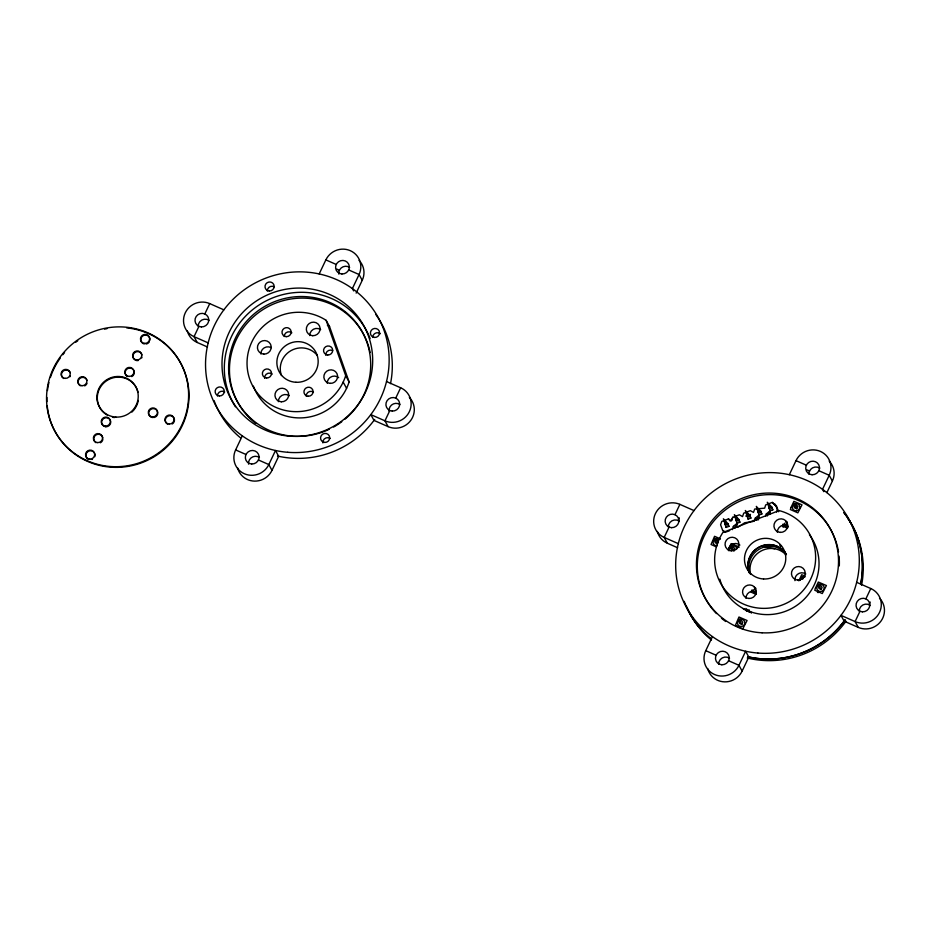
<?xml version="1.0" encoding="UTF-8"?>
<svg xmlns="http://www.w3.org/2000/svg" width="931" height="931" viewBox="0 0 931 931"><rect width="100%" height="100%" fill="white"/><g stroke="black" fill="none" stroke-linecap="round" stroke-linejoin="round"><path stroke-width="1.4" d="M736.793 526.818L737.154 523.269L735.455 516.67L739.912 522.233L737.154 523.269L733.372 526.376L732.348 529.634M758.753 518.555L759.102 515.006L757.403 508.396L761.872 513.959L759.102 515.006L755.32 518.101L754.308 521.372M769.728 514.424L770.077 510.875L768.389 504.265L772.846 509.827L770.077 510.875L766.306 513.97L765.619 516.146M769.576 514.354L770.077 510.875L767.295 502.251L771.857 507.127L772.846 509.827M747.023 611.19L746.301 610.631L747.081 611.19M751.794 590.068L751.142 592.174L756.123 594.362M783.146 527.19L782.54 526.073L783.18 523.967M778.572 511.736L776.501 506.08L772.334 502.391L765.678 504.905L764.665 508.163L754.704 509.036L753.482 512.422L750.374 510.665L743.718 513.167L742.542 516.612L739.4 514.796L732.744 517.299L731.522 520.685L728.426 518.928L721.769 521.43L720.594 524.781L722.642 530.379L724.539 532.334M776.605 512.015L777.28 509.839M818.221 592.582L817.616 592.337M731.382 520.673L732.744 517.299M818 592.477L817.418 592.069M728.286 549.732L731.149 543.623L739.261 547.114M798.845 580.828L801.707 574.73L805.187 576.219M717.394 543.716L715.66 540.539L716.346 539.061L714.973 538.316L714.24 539.701L715.311 542.796L717.394 543.716L718.371 541.644L716.346 539.061M732.953 546.381L734.966 548.964L733.989 551.036L732.266 547.859L732.953 546.381L731.568 545.636L730.847 547.021L731.917 550.116M741.798 624.422L740.075 621.245L740.762 619.767L739.389 619.022L738.655 620.418L739.726 623.502L741.798 624.422L742.787 622.35L740.762 619.767M796.727 508.745L795.004 505.568L795.691 504.102L794.318 503.345L793.584 504.742L794.655 507.837L796.727 508.745L797.716 506.685L795.691 504.102M821.142 589.451L819.42 586.286L820.106 584.808L818.721 584.051L818 585.448L819.071 588.543L821.142 589.451L822.12 587.391L820.106 584.808M198.943 326.327L194.044 336.661L197.209 342.468L207.485 346.995M204.832 313.933L209.731 303.611L223.859 309.837M237.556 467.769A18.48 17.945 -28.6 0 0 271.992 470.364L278.66 456.295L275.495 450.488L268.826 464.557A18.48 17.945 -28.6 0 1 244.376 473.763A18.48 17.945 -28.6 0 1 235.624 449.917L242.293 435.859M319.182 273.947L325.862 259.889A18.48 17.945 -28.6 0 1 350.312 250.683A18.48 17.945 -28.6 0 1 359.063 274.517L362.229 280.324L356.154 293.114M389.856 410.501L384.945 420.824L388.111 426.631A18.48 17.945 -28.6 0 0 409.361 397.444M395.733 398.107L400.644 387.773L386.516 381.547M669.086 527.086L664.175 537.42L667.341 543.227L677.617 547.754M674.975 514.692L679.874 504.369L694.002 510.595M678.14 520.499L679.362 517.915M707.688 668.528A18.48 17.945 -28.6 0 0 742.123 671.111L748.803 657.053L745.638 651.246L738.958 665.304A18.48 17.945 -28.6 0 1 714.508 674.51A18.48 17.945 -28.6 0 1 705.756 650.676L712.436 636.606M789.325 474.705L796.005 460.636A18.48 17.945 -28.6 0 1 820.444 451.43A18.48 17.945 -28.6 0 1 829.207 475.276L832.372 481.083L826.903 492.592M859.988 611.26L855.089 621.582L858.254 627.389A18.48 17.945 -28.6 0 0 879.504 598.191M865.877 598.866L870.776 588.532L856.648 582.306M869.042 604.673L870.264 602.089M768.052 514.68L770.077 510.875M780.469 545.717L781.307 546.334M742.926 628.518L747.081 620.5L738.97 617.009L735.455 625.225L743.322 629.24M746.487 610.701L746.441 610.783M781.295 546.288L780.562 545.845M749.059 612.074L749.758 612.121L749.141 611.83M737.829 527.249L744.765 522.722L752.946 521.558M725.179 524.7L727.949 523.664L728.938 526.364L726.168 527.4L723.387 518.776L727.949 523.664M733.372 526.376L734.873 528.18L737.154 523.269L736.153 520.569L738.923 519.533L739.912 522.233M747.139 516.437L749.897 515.402L750.898 518.09L748.128 519.137L745.335 510.514L749.897 515.402M758.625 519.742L756.833 519.917L759.102 515.006L758.113 512.306L760.883 511.259L761.872 513.959M769.087 508.175L771.857 507.127M729.695 530.635L725.703 532.136L722.642 530.379M745.731 516.065L750.502 514.378M763.28 546.578L774.697 548.755M745.3 610.259L745.545 610.294M720.35 538.793L714.554 536.303L711.04 544.507L716.02 546.706M796.005 460.636L806.374 465.209M818.826 470.702L829.207 475.276L822.527 489.345L823.795 491.661M806.944 469.876L809.539 471.016M325.862 259.889L336.231 264.462M348.683 269.943L359.063 274.517L352.384 288.587L353.652 290.903M336.813 269.117L339.396 270.269M795.633 505.766L797.716 506.685M782.54 526.073L787.51 528.273M678.303 543.646L664.175 537.42A18.48 17.945 -28.6 0 1 655.424 513.575A18.48 17.945 -28.6 0 1 679.874 504.369M858.254 627.389L844.126 621.163L840.961 615.356L855.089 621.582A18.48 17.945 -28.6 0 0 879.539 612.377A18.48 17.945 -28.6 0 0 870.776 588.532M208.172 342.887L194.044 336.661A18.48 17.945 -28.6 0 1 185.281 312.816A18.48 17.945 -28.6 0 1 209.731 303.611M388.111 426.631L373.983 420.405L370.817 414.598L384.945 420.824A18.48 17.945 -28.6 0 0 409.396 411.618A18.48 17.945 -28.6 0 0 400.644 387.773M705.756 650.676L716.137 655.249M728.589 660.731L738.958 665.304L742.123 671.111M235.624 449.917L245.993 454.491M258.446 459.984L268.826 464.557L271.992 470.364M774.848 505.265L776.501 506.08M793.584 504.742L795.004 505.568M787.161 522.093L785.741 521.267L786.811 524.362M818 585.448L819.42 586.286M730.847 547.021L732.266 547.859M714.24 539.701L715.66 540.539M755.774 588.194L754.354 587.368L755.425 590.452M738.655 620.418L740.075 621.245M760.883 511.259L756.321 506.383L758.113 512.306M738.923 519.533L734.361 514.645L736.153 520.569M772.334 502.391L774.01 504.311M728.426 518.928L730.276 521.162M750.898 518.09L746.429 512.539L748.128 519.137M728.938 526.364L724.469 520.801L726.168 527.4M766.306 513.97L767.377 515.949M755.32 518.101L756.403 520.08M719.477 538.537L719.907 539.317M751.375 613.11L750.77 611.993L743.299 608.699L743.694 609.421M326.153 320.345L345.704 375.682A50.833 49.355 -28.6 0 1 277.694 408.139A50.833 49.355 -28.6 0 1 253.29 339.082A50.833 49.355 -28.6 0 1 326.153 320.345L329.562 326.595L349.102 381.919A50.833 49.355 -28.6 0 1 301.935 417.868A50.833 49.355 -28.6 0 1 253.383 386.109M345.704 375.682L349.102 381.919M343.178 382.094L346.576 388.343M775.209 504.195L777.49 509.757M327.386 325.245A50.833 49.355 -28.6 0 1 329.562 326.595M281.476 375.53A20.796 20.191 -28.6 0 1 291.066 350.591A20.796 20.191 -28.6 0 1 317.343 355.479M264.66 378.323A4.62 4.492 -28.6 0 1 272.236 374.134M284.234 336.545A4.62 4.492 -28.6 0 1 291.857 332.809M306.183 396.117A4.62 4.492 -28.6 0 1 313.456 392.114M325.827 355.328A4.62 4.492 -28.6 0 1 332.704 350.65M278.357 401.668A6.936 6.726 -28.6 0 1 289.262 395.663M327.247 383.258A6.936 6.726 -28.6 0 1 338.675 377.649M309.744 335.567A6.936 6.726 -28.6 0 1 320.648 329.574M260.843 353.978A6.936 6.726 -28.6 0 1 271.212 347.647M126.697 327.875A71.512 69.441 -28.6 0 1 188.9 399.236A71.512 69.441 -28.6 0 1 119.599 467.292A71.512 69.441 -28.6 0 1 47.237 405.916M46.946 401.657A71.512 69.441 -28.6 0 1 46.922 397.456M47.446 390.543A71.512 69.441 -28.6 0 1 48.936 382.548M50.39 377.474A71.512 69.441 -28.6 0 1 60.317 357.97M62.796 354.723A71.512 69.441 -28.6 0 1 64.553 352.64M75.795 342.201A71.512 69.441 -28.6 0 1 77.762 340.781M104.598 329.12A71.512 69.441 -28.6 0 1 107.007 328.655M88.515 459.414A4.62 4.492 -28.6 0 1 86.269 453.583A4.62 4.492 -28.6 0 1 92.192 451.058A4.62 4.492 -28.6 0 1 94.787 456.737M92.46 459.309A4.62 4.492 -28.6 0 1 92.029 459.507M152.486 417.577A4.62 4.492 -28.6 0 1 149.414 410.687A4.62 4.492 -28.6 0 1 157.118 410.606A4.62 4.492 -28.6 0 1 153.859 417.554M167.545 424.14A4.62 4.492 -28.6 0 1 166.346 417.391A4.62 4.492 -28.6 0 1 173.352 417.146A4.62 4.492 -28.6 0 1 172.27 423.977M138.172 360.576A4.62 4.492 -28.6 0 1 133.017 356.992A4.62 4.492 -28.6 0 1 136.601 351.72A4.62 4.492 -28.6 0 1 142.001 354.932M141.978 357.167A4.62 4.492 -28.6 0 1 141.687 357.946M144.235 343.97A4.62 4.492 -28.6 0 1 140.93 338.663A4.62 4.492 -28.6 0 1 146.295 335.125A4.62 4.492 -28.6 0 1 149.938 340.199M149.367 341.77A4.62 4.492 -28.6 0 1 146.039 344.028M80.345 385.818A4.62 4.492 -28.6 0 1 79.752 378.463A4.62 4.492 -28.6 0 1 87.002 380.244M86.99 383.316A4.62 4.492 -28.6 0 1 84.663 385.888M63.692 378.498A4.62 4.492 -28.6 0 1 63.099 371.132A4.62 4.492 -28.6 0 1 70.349 372.912M70.337 375.996A4.62 4.492 -28.6 0 1 69.976 376.741M95.998 442.714A4.62 4.492 -28.6 0 1 95.777 435.068A4.62 4.492 -28.6 0 1 102.876 438.036M102.852 439.385A4.62 4.492 -28.6 0 1 100.315 442.784M127.407 376.531A4.62 4.492 -28.6 0 1 126.313 369.654A4.62 4.492 -28.6 0 1 133.401 369.782A4.62 4.492 -28.6 0 1 131.713 376.613M107.309 415.133A20.796 20.191 -28.6 0 1 105.773 381.326A20.796 20.191 -28.6 0 1 138.056 392.312M138.3 400.446A20.796 20.191 -28.6 0 1 131.911 412.084M114.397 417.565A20.796 20.191 -28.6 0 1 112.476 417.181M197.209 342.468A18.48 17.945 -28.6 0 1 187.212 330.68M198.175 326.35A6.936 6.726 -28.6 0 1 209.079 320.345M359.029 260.343A18.48 17.945 -28.6 0 1 362.229 280.324M338.803 274.098A6.936 6.726 -28.6 0 1 349.649 267.418M389.135 411.199A6.936 6.726 -28.6 0 1 399.981 404.52M375.612 314.259A92.413 89.748 -28.6 0 1 390.508 383.653M374.693 419.439A92.413 89.748 -28.6 0 1 277.508 456.039M240.489 437.838A92.413 89.748 -28.6 0 1 214.072 400.574M248.565 464.138A6.936 6.726 -28.6 0 1 259.412 457.447M329.26 429.261A71.512 69.441 -28.6 0 1 228.607 367.733A71.512 69.441 -28.6 0 1 330.063 302.54A71.512 69.441 -28.6 0 1 344.982 419.171M341.793 421.696A71.512 69.441 -28.6 0 1 333.624 427.015M255.722 423.372A71.512 69.441 -28.6 0 1 263.741 309.104A71.512 69.441 -28.6 0 1 370.142 352.5M267.313 291.019A4.62 4.492 -28.6 0 1 274.226 286.795M372.726 337.476A4.62 4.492 -28.6 0 1 380.337 333.729M322.906 442.912A4.62 4.492 -28.6 0 1 330.144 438.443M217.447 395.978A4.62 4.492 -28.6 0 1 224.72 391.986M235.427 406.766A75.83 73.642 -28.6 0 1 266.499 300.69A75.83 73.642 -28.6 0 1 370.131 338.558M847.641 518.125A92.355 89.69 -28.6 0 1 861.582 585.215M846 621.21A92.355 89.69 -28.6 0 1 747.279 657.996M711.412 640.028A92.355 89.69 -28.6 0 1 686.845 607.221M843.823 512.55A92.355 89.69 -28.6 0 1 860.744 583.667M845.15 619.662A92.355 89.69 -28.6 0 1 747.674 656.739A92.413 89.748 -28.6 0 0 844.836 620.197M711.552 639.271A92.355 89.69 -28.6 0 1 686.007 605.674M750.665 574.427A20.796 20.191 -28.6 0 1 760.732 551.187A20.796 20.191 -28.6 0 1 785.822 554.632M818.815 592.163A3.701 3.584 -28.6 0 1 817.849 590.708M800.229 580.35A3.701 3.584 -28.6 0 1 804.861 577.092M749.886 573.589A20.796 20.191 -28.6 0 1 760.173 548.662A20.796 20.191 -28.6 0 1 786.439 554.608M749.548 573.356A20.796 20.191 -28.6 0 1 759.324 547.114A20.796 20.191 -28.6 0 1 786.369 554.236M749.292 609.956A3.701 3.584 -28.6 0 1 745.975 608.49M750.142 611.504A3.701 3.584 -28.6 0 1 746.813 610.038M756.379 593.431A3.701 3.584 -28.6 0 1 753.179 589.591M754.61 589.474A3.701 3.584 -28.6 0 1 755.285 588.706M788.022 527.353A3.701 3.584 -28.6 0 1 784.6 523.245M785.403 525.538A3.701 3.584 -28.6 0 1 785.45 524.793M780.259 545.322A3.701 3.584 -28.6 0 1 779.771 545.159M729.857 550.733A3.701 3.584 -28.6 0 1 732.406 546.02A3.701 3.584 -28.6 0 1 736.945 548.731M717.289 545.729A3.701 3.584 -28.6 0 1 713.227 541.19A3.701 3.584 -28.6 0 1 719.256 539.48M809.435 534.79A50.833 49.355 -28.6 0 1 790.338 609.2A50.833 49.355 -28.6 0 1 719.814 579.163M749.083 572.228A20.796 20.191 -28.6 0 1 758.672 547.288A20.796 20.191 -28.6 0 1 784.949 552.176M745.964 598.365A6.936 6.726 -28.6 0 1 756.333 592.035M728.449 550.675A6.936 6.726 -28.6 0 1 739.877 545.066M777.35 532.264A6.936 6.726 -28.6 0 1 788.254 526.271M794.911 580.641A6.936 6.726 -28.6 0 1 805.769 573.95M844.161 512.888A92.413 89.748 -28.6 0 1 860.651 584.412M710.621 638.596A92.413 89.748 -28.6 0 1 684.215 601.333M859.22 611.271A6.936 6.726 -28.6 0 1 870.124 605.266M829.172 461.089A18.48 17.945 -28.6 0 1 832.372 481.083M808.888 474.17A6.936 6.726 -28.6 0 1 819.792 468.165M668.307 527.109A6.936 6.726 -28.6 0 1 679.223 521.104M667.341 543.227A18.48 17.945 -28.6 0 1 657.356 531.426M718.639 664.21A6.936 6.726 -28.6 0 1 729.555 658.205M716.474 613.576A71.512 69.441 -28.6 0 1 737.108 502.519A71.512 69.441 -28.6 0 1 838.494 551.85M839.052 556.086A71.512 69.441 -28.6 0 1 839.308 565.943M725.703 621.501A71.512 69.441 -28.6 0 1 721.478 618.219M791.024 507.442L790.384 509.548L797.855 512.841L802.01 504.835L793.899 501.332L791.024 507.442M815.44 588.148L814.8 590.254L822.259 593.547L826.425 585.541L818.302 582.038L815.44 588.148M803.5 577.488L802.813 578.966L801.393 578.128L802.126 576.731L803.5 577.488M779.107 510.584L722.875 532.497A50.833 49.355 -28.6 0 0 741.832 603.311A50.833 49.355 -28.6 0 0 812.03 575.963A50.833 49.355 -28.6 0 0 779.107 510.584M295.953 382.28A20.796 20.191 -28.6 0 0 316.144 352.733A20.796 20.191 -28.6 0 0 280.475 350.906A20.796 20.191 -28.6 0 0 295.953 382.28M266.603 377.986A4.62 4.492 -28.6 0 0 271.096 371.411A4.62 4.492 -28.6 0 0 263.159 371.015A4.62 4.492 -28.6 0 0 266.603 377.986M286.224 336.661A4.62 4.492 -28.6 0 0 290.716 330.098A4.62 4.492 -28.6 0 0 282.78 329.69A4.62 4.492 -28.6 0 0 286.224 336.661M308.161 396.234A4.62 4.492 -28.6 0 0 312.653 389.658A4.62 4.492 -28.6 0 0 304.728 389.263A4.62 4.492 -28.6 0 0 308.161 396.234M327.77 354.979A4.62 4.492 -28.6 0 0 332.262 348.415A4.62 4.492 -28.6 0 0 324.337 348.008A4.62 4.492 -28.6 0 0 327.77 354.979M281.302 401.785A6.936 6.726 -28.6 0 0 288.04 391.939A6.936 6.726 -28.6 0 0 276.146 391.334A6.936 6.726 -28.6 0 0 281.302 401.785M330.202 383.374A6.936 6.726 -28.6 0 0 336.929 373.529A6.936 6.726 -28.6 0 0 325.047 372.924A6.936 6.726 -28.6 0 0 330.202 383.374M312.7 335.695A6.936 6.726 -28.6 0 0 319.426 325.838A6.936 6.726 -28.6 0 0 307.533 325.233A6.936 6.726 -28.6 0 0 312.7 335.695M263.799 354.106A6.936 6.726 -28.6 0 0 270.537 344.249A6.936 6.726 -28.6 0 0 258.643 343.644A6.936 6.726 -28.6 0 0 263.799 354.106M112.162 466.617A71.512 69.441 -28.6 0 0 181.626 364.999A71.512 69.441 -28.6 0 0 58.944 358.749A71.512 69.441 -28.6 0 0 112.162 466.617M89.772 459.134A4.62 4.492 -28.6 0 0 94.252 452.571A4.62 4.492 -28.6 0 0 86.327 452.163A4.62 4.492 -28.6 0 0 89.772 459.134M152.521 416.948A4.62 4.492 -28.6 0 0 157.013 410.385A4.62 4.492 -28.6 0 0 149.088 409.977A4.62 4.492 -28.6 0 0 152.521 416.948M169.163 424.036A4.62 4.492 -28.6 0 0 173.655 417.472A4.62 4.492 -28.6 0 0 165.73 417.065A4.62 4.492 -28.6 0 0 169.163 424.036M136.834 359.96A4.62 4.492 -28.6 0 0 141.314 353.396A4.62 4.492 -28.6 0 0 133.389 352.989A4.62 4.492 -28.6 0 0 136.834 359.96M144.701 343.423A4.62 4.492 -28.6 0 0 149.181 336.859A4.62 4.492 -28.6 0 0 141.256 336.452A4.62 4.492 -28.6 0 0 144.701 343.423M81.963 385.713A4.62 4.492 -28.6 0 0 86.455 379.15A4.62 4.492 -28.6 0 0 78.53 378.742A4.62 4.492 -28.6 0 0 81.963 385.713M65.31 378.393A4.62 4.492 -28.6 0 0 69.802 371.83A4.62 4.492 -28.6 0 0 61.877 371.422A4.62 4.492 -28.6 0 0 65.31 378.393M97.615 442.609A4.62 4.492 -28.6 0 0 102.107 436.045A4.62 4.492 -28.6 0 0 94.171 435.638A4.62 4.492 -28.6 0 0 97.615 442.609M105.459 426.084A4.62 4.492 -28.6 0 0 109.951 419.52A4.62 4.492 -28.6 0 0 102.026 419.113A4.62 4.492 -28.6 0 0 105.459 426.084M105.82 426.747A4.62 4.492 -28.6 0 0 110.312 420.184A4.62 4.492 -28.6 0 0 102.387 419.776A4.62 4.492 -28.6 0 0 105.82 426.747M129.025 376.427A4.62 4.492 -28.6 0 0 133.505 369.863A4.62 4.492 -28.6 0 0 125.58 369.456A4.62 4.492 -28.6 0 0 129.025 376.427M115.816 417.076A20.796 20.191 -28.6 0 0 136.287 387.715A20.796 20.191 -28.6 0 0 100.641 385.562A20.796 20.191 -28.6 0 0 115.816 417.076M201.364 326.909A6.936 6.726 -28.6 0 0 208.09 317.052A6.936 6.726 -28.6 0 0 196.208 316.447A6.936 6.726 -28.6 0 0 201.364 326.909M287.749 452.291A92.413 89.748 -28.6 0 0 381.21 323.441A92.413 89.748 -28.6 0 0 223.056 310.931A92.413 89.748 -28.6 0 0 287.749 452.291M341.933 273.97A6.936 6.726 -28.6 0 0 348.671 264.125A6.936 6.726 -28.6 0 0 336.778 263.52A6.936 6.726 -28.6 0 0 341.933 273.97M392.265 411.071A6.936 6.726 -28.6 0 0 399.003 401.226A6.936 6.726 -28.6 0 0 387.11 400.621A6.936 6.726 -28.6 0 0 392.265 411.071M251.696 463.999A6.936 6.726 -28.6 0 0 258.434 454.153A6.936 6.726 -28.6 0 0 246.54 453.548A6.936 6.726 -28.6 0 0 251.696 463.999M269.234 291.007A4.62 4.492 -28.6 0 0 273.726 284.432A4.62 4.492 -28.6 0 0 265.789 284.036A4.62 4.492 -28.6 0 0 269.234 291.007M374.634 337.453A4.62 4.492 -28.6 0 0 379.126 330.889A4.62 4.492 -28.6 0 0 371.201 330.482A4.62 4.492 -28.6 0 0 374.634 337.453M324.791 442.434A4.62 4.492 -28.6 0 0 329.271 435.859A4.62 4.492 -28.6 0 0 321.346 435.464A4.62 4.492 -28.6 0 0 324.791 442.434M219.367 395.966A4.62 4.492 -28.6 0 0 223.859 389.402A4.62 4.492 -28.6 0 0 215.922 388.995A4.62 4.492 -28.6 0 0 219.367 395.966M291.601 436.278A75.83 73.642 -28.6 0 0 365.266 328.515A75.83 73.642 -28.6 0 0 235.159 321.87A75.83 73.642 -28.6 0 0 291.601 436.278M820.281 591.534A3.701 3.584 -28.6 0 0 823.772 586.216A3.701 3.584 -28.6 0 0 817.418 586.006A3.701 3.584 -28.6 0 0 820.281 591.534M740.936 626.493A3.701 3.584 -28.6 0 0 744.428 621.175A3.701 3.584 -28.6 0 0 738.074 620.977A3.701 3.584 -28.6 0 0 740.936 626.493M795.865 510.828A3.701 3.584 -28.6 0 0 799.357 505.51A3.701 3.584 -28.6 0 0 793.003 505.3A3.701 3.584 -28.6 0 0 795.865 510.828M763.56 578.977A20.796 20.191 -28.6 0 0 783.762 549.43A20.796 20.191 -28.6 0 0 748.082 547.603A20.796 20.191 -28.6 0 0 763.56 578.977M748.92 598.482A6.936 6.726 -28.6 0 0 755.646 588.636A6.936 6.726 -28.6 0 0 743.753 588.031A6.936 6.726 -28.6 0 0 748.92 598.482M731.405 550.803A6.936 6.726 -28.6 0 0 738.143 540.946A6.936 6.726 -28.6 0 0 726.25 540.341A6.936 6.726 -28.6 0 0 731.405 550.803M780.306 532.392A6.936 6.726 -28.6 0 0 787.032 522.535A6.936 6.726 -28.6 0 0 775.139 521.93A6.936 6.726 -28.6 0 0 780.306 532.392M797.809 580.071A6.936 6.726 -28.6 0 0 804.547 570.226A6.936 6.726 -28.6 0 0 792.653 569.621A6.936 6.726 -28.6 0 0 797.809 580.071M862.409 611.83A6.936 6.726 -28.6 0 0 869.147 601.973A6.936 6.726 -28.6 0 0 857.253 601.368A6.936 6.726 -28.6 0 0 862.409 611.83M757.892 653.05A92.413 89.748 -28.6 0 0 851.353 524.188A92.413 89.748 -28.6 0 0 693.199 511.678A92.413 89.748 -28.6 0 0 757.892 653.05M812.076 474.729A6.936 6.726 -28.6 0 0 818.815 464.872A6.936 6.726 -28.6 0 0 806.921 464.266A6.936 6.726 -28.6 0 0 812.076 474.729M671.507 527.656A6.936 6.726 -28.6 0 0 678.233 517.811A6.936 6.726 -28.6 0 0 666.34 517.205A6.936 6.726 -28.6 0 0 671.507 527.656M721.839 664.757A6.936 6.726 -28.6 0 0 728.566 654.912A6.936 6.726 -28.6 0 0 716.672 654.307A6.936 6.726 -28.6 0 0 721.839 664.757M762.07 632.801A71.512 69.441 -28.6 0 0 831.534 531.194A71.512 69.441 -28.6 0 0 708.84 524.933A71.512 69.441 -28.6 0 0 762.07 632.801"/></g></svg>
